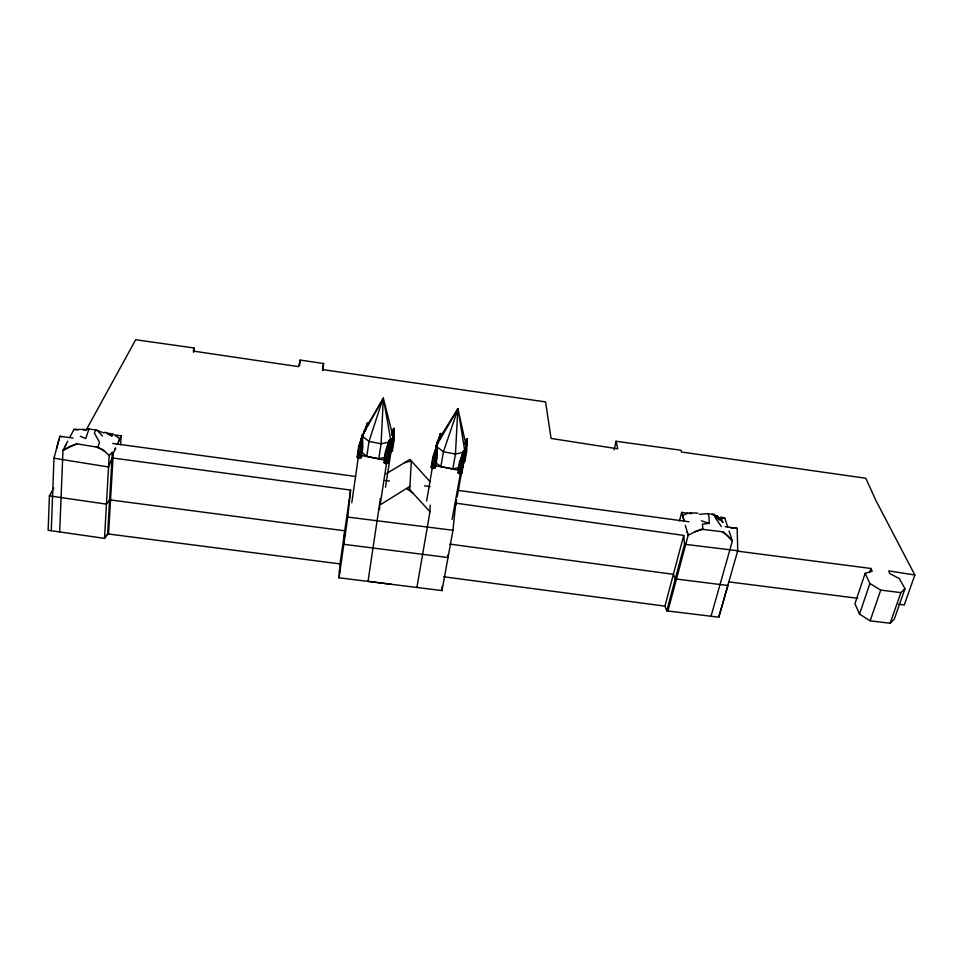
<?xml version="1.0" encoding="UTF-8"?>
<svg xmlns="http://www.w3.org/2000/svg" width="963" height="963" viewBox="0 0 963 963"><rect width="100%" height="100%" fill="white"/><g stroke="black" fill="none" stroke-linecap="round" stroke-linejoin="round"><path stroke-width="1.44" d="M367.324 426.164L367.324 423.287L363.942 433.458M389.269 448.927L389.365 440.211L386.259 451.25M391.748 435.264L393.698 428.487L393.59 439.959L392.447 447.289M448.084 554.808L448.012 557.541L343.839 544.312L344.766 530.806L109.613 499.821L106.448 504.143L49.402 495.873L48.15 530.288L104.51 538.353L107.639 533.887L112.346 452.369L113.261 453.2L108.566 534.008L107.639 533.887L104.51 538.353L109.204 455.583L112.346 452.369L111.527 453.2M416.895 587.478L429.98 511.714L430.172 505.118M436.733 455.379L437.046 445.291L437.094 457.606L435.324 467.946L432.941 468.5L431.147 467.115L432.905 456.787L437.009 445.291L436.383 449.396M73.104 438.069L59.85 436.275L53.976 458.195L108.554 466.995L112.033 457.906L350.592 490.071L340.023 563.921L339.036 577.8L441.993 590.596L442.125 586.395M440.5 436.383L440.597 433.543L436.504 444.882L434.614 455.114M51.268 530.733L53.976 458.195M59.682 531.937L62.98 450.383L67.783 441.247M367.204 426.14L367.324 423.299L365.001 431.436M463.648 453.429L463.769 450.552L459.507 462.023L458.183 469.39M466.549 445.809L466.874 438.707L464.985 443.738M361.45 440.031L364.219 430.702L383.322 398.321L381.083 443.787L378.82 458.725L366.807 456.366L361.041 451.779M392.507 435.577L393.723 428.499L393.109 441.259L391.508 451.539L392.362 451.009L393.963 440.729L393.747 428.487L392.567 432.568M463.612 459.303L464.948 451.936L457.979 408.914L466.333 446.579L464.948 451.936L455.463 454.091L443.462 451.731L436.119 446.254L437.732 440.946L457.822 408.89L455.463 454.091L452.827 468.897L440.885 466.549L435.685 462.601M429.98 511.714L409.72 489.637L411.357 460.976L404.436 462.746M437.046 445.303L436.275 458.159L434.506 468.5M120.64 444.846L121.182 435.842L114.465 434.927L119.821 438.839M440.26 439.188L440.597 433.555L437.31 444.352M462.914 463.408L463.769 450.564L460.302 461.47M339.361 573.129L339.698 568.495M193.599 352.302L193.96 347.956L135.687 339.746L85.948 430.425M391.447 584.312L368.035 581.315L380.409 498.425M441.993 590.596L452.971 530.276L455.752 503.131L683.718 535.428L684.524 544.264L666.769 610.843L718.855 617.211L727.956 585.492L675.28 578.907L673.39 574.321L449.853 544.107M339.036 577.8L347.739 517.083L350.592 490.071M299.565 365.796L300.239 360.102L323.592 363.508L322.689 370.611M362.16 437.696L362.497 434.927L358.645 446.531L357.153 456.956L358.862 458.328L361.342 457.786L362.858 447.362L362.509 434.939L358.994 447.314L357.49 457.75M366.975 426.019L367.312 423.275L367.409 426.019M388.607 445.737L389.353 440.211L389.606 452.622L387.993 463.034L385.549 463.576L383.804 462.204M393.157 432.568L393.723 428.475M351.784 502.734L358.296 457.581M358.862 458.328L362.485 434.939L361.968 447.903L360.463 458.34M361.655 452.526L362.088 449.54M366.807 456.366L369.01 441.415L383.057 398.309M384.261 459.231L385.393 451.791L389.329 440.211L385.766 452.586L384.165 463.01M385.549 463.576L389.341 440.235L388.739 453.176L387.138 463.588M379.386 509.668L379.843 506.767M380.289 503.854L386.572 463.143M388.089 459.255L387.993 463.034M388.546 456.281L389.004 453.32M389.172 453.561L388.715 456.534L390.677 451.153L392.976 436.359L383.406 398.381L391.014 441.668L389.642 450.588M390.412 448.589L390.87 445.652M385.489 487.266L390.99 451.876M440.151 436.239L440.585 433.531L440.609 436.251M366.843 426.128L367.312 423.299L365.121 431.472M431.556 467.922L433.314 457.581L437.021 445.303L432.941 468.5M426.645 500.941L432.315 467.741M436.227 449.757L436.733 446.82M437.226 443.883L437.732 440.946M435.673 462.709L436.432 458.292M440.885 466.549L443.462 451.731L457.931 409.07M463.047 454.644L463.757 450.552L463.697 462.854L461.831 473.158L459.495 473.724L457.654 472.339M466.152 442.751L466.85 438.707L466.79 450.853L464.936 461.036L464.166 461.578L466.02 451.382L466.862 438.719L465.562 442.751M439.561 439.176L440.585 433.555M458.087 473.146L459.941 462.83L463.733 450.564L459.495 473.724M452.104 519.394L460.446 473.278M454.945 507.537L455.752 503.131M461.048 473.724L463.263 462.047M455.547 505.744L456.618 499.893M457.148 496.968L463.239 463.347M463.685 461.229L466.333 446.579M465.562 454.428L466.357 450.07M323.592 363.508L322.473 369.563L545.576 401.908L551.077 438.454L617.752 448.818L616.091 441.271L681.01 450.227L681.431 452.008L865.773 478.25L876.005 500.7L914.85 574.995L904.209 605.053L898.479 604.162M466.068 442.932L466.85 438.719L465.177 444.087M193.96 347.956L193.334 351.098L298.446 366.626L300.239 360.102M614.093 449.829L616.091 441.271M462.625 465.31L463.323 462.589M465.069 457.341L461.602 470.811L432.014 464.985M679.445 520.947L681.696 512.376L691.578 513.724M360.27 443.221L362.473 434.927L362.509 437.84M666.769 610.843L664.939 606.148L683.718 535.428M56.54 448.65L59.068 439.176M667.937 610.987L688.16 535.284L685.343 525.304M711.031 616.26L732.386 540.989L729.087 531.095M718.699 617.187L737.742 550.74L737.164 528.314L725.151 526.677M382.359 401.053L383.178 398.297M104.69 451.37L97.949 447.289L99.502 442.21L94.362 433.013L95.879 429.955L103.956 432.953L105.292 432.206L111.937 435.914L113.297 434.036L106.532 433.121L111.937 435.914M737.225 551.101L870.913 568.471L872.177 571.167L865.147 573.334L854.951 603.717L859.526 614.117L870.143 620.822L890.137 623.254L894.266 619.173L905.003 588.67L899.37 578.643L889.619 573.466L888.765 570.878L914.85 574.995M869.517 572.588L870.913 568.471M391.977 433.567L393.698 428.487M859.526 614.117L869.89 583.494L865.147 573.334M870.143 620.822L880.7 590.114L869.89 583.494M890.137 623.254L900.899 592.618L905.003 588.67M456.378 412.983L457.822 408.89M392.001 448.626L387.62 460.639L357.875 454.789M392.976 436.359L391.014 441.668L381.083 443.787L369.01 441.415L362.04 435.962L383.274 398.465M114.609 450.251L115.5 448.301M118.581 441.536L119.881 438.683M113.261 453.2L115.608 448.048M117.269 444.425L121.182 435.842M95.879 429.955L88.981 429.004L85.707 438.562L80.266 436.275M69.781 437.443L74.007 429.402L84.852 429.414M64.593 447.314L66.194 444.268M49.402 495.873L53.784 488.012M436.119 446.254L457.786 409.034M409.913 486.351L379.795 505.081M431.147 467.115L431.954 466.561M357.153 456.956L358.043 456.402M386.151 473.784L409.949 459.423L429.992 481.608M687.883 513.219L682.598 515.542L684.115 520.935L681.696 512.376M694.829 531.829L701.293 529.181L723.502 531.901L732.386 540.989L727.426 535.428L721.913 531.708M77.196 443.895L70.118 446.254L62.98 450.383L76.571 443.787L97.949 447.289M452.827 468.897L458.232 467.621M378.82 458.725L384.478 457.473M83.408 430.148L88.981 429.004M699.451 514.278L708.01 513.628L709.045 516.902L709.213 523.342L702.436 524.113L702.882 529.373L695.78 531.335L688.16 535.284L687.209 531.937M731.098 528.181L735.395 528.013M689.749 512.773L697.898 513.183M734.155 528.061L737.164 528.314M684.524 544.264L737.742 550.74M880.7 590.114L900.899 592.618M347.739 517.083L452.971 530.276M728.618 581.857L857.756 598.3M107.639 533.887L340.023 563.921M443.774 576.777L664.939 606.148M112.731 443.462L355.672 476.468M385.26 480.489L389.485 481.067M424.514 485.821L430.112 486.592M457.979 490.372L688.978 521.765M708.01 513.628L714.305 514.495L719.265 520.092M74.007 429.402L78.063 429.955M722.358 517.925L724.814 518.263L727.655 526.773M59.85 436.275L62.114 436.745M724.814 518.263L720.709 517.011L722.069 519.153M409.72 489.637L407.012 488.783L413.019 493.225M701.437 520.802L709.213 523.342M718.205 516.842L716.568 515.735L723.141 522.403L718.205 516.842L712.379 514.447L714.305 514.495L715.353 517.757L721.419 526.689M96.384 447.025L102.897 449.709L109.204 455.583M97.203 430.353L102.487 436.01M464.515 460.254L464.936 461.036M461.397 472.351L461.831 473.158M391.989 450.227L392.362 451.009M457.979 408.914L458.111 413.32"/></g></svg>
